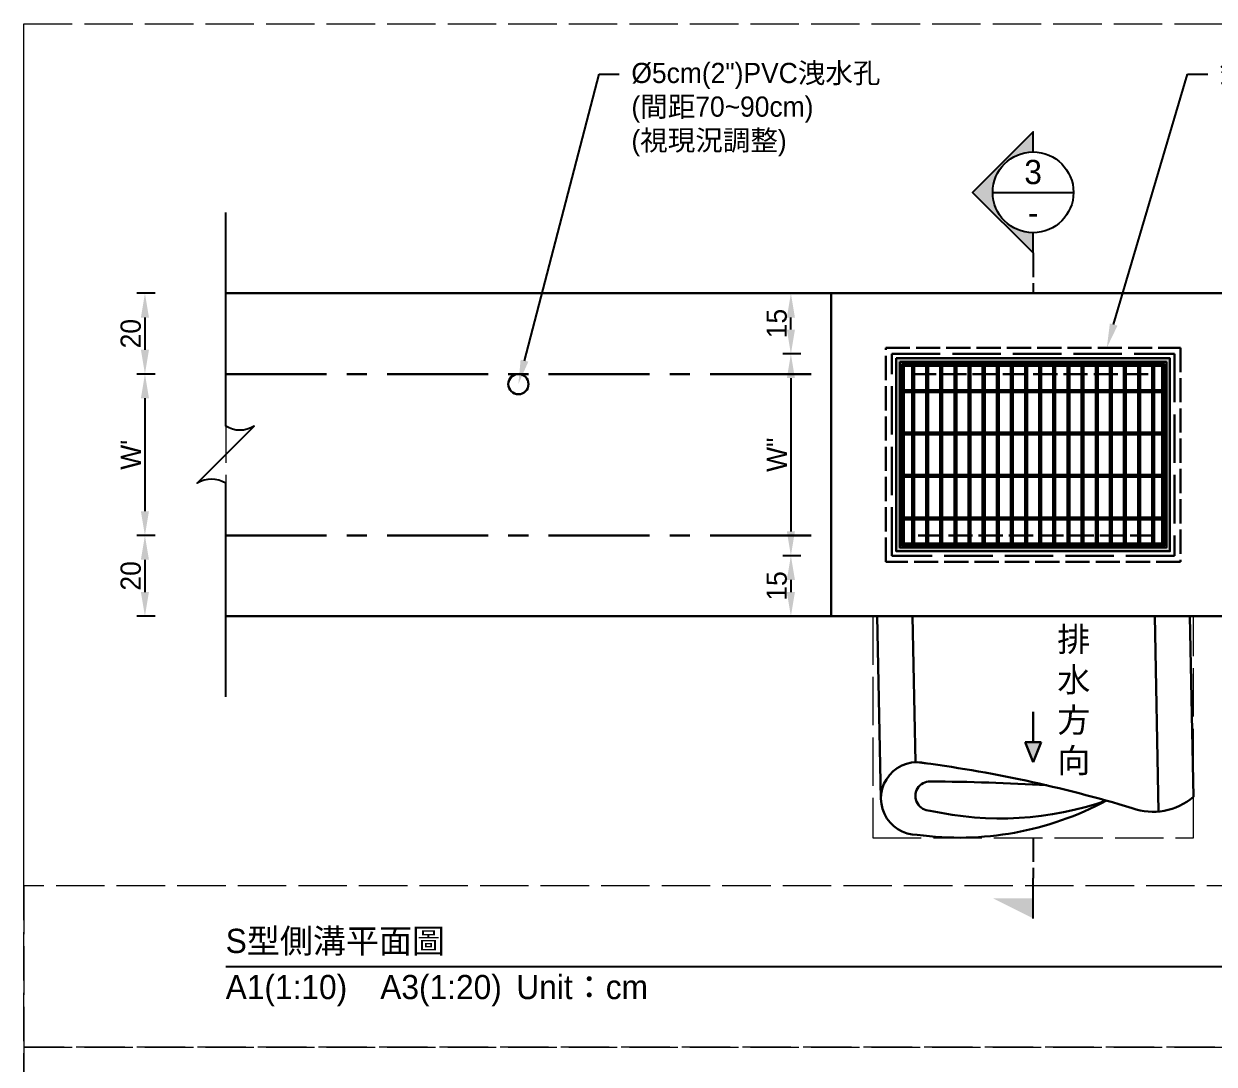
# Model space of a CAD drawing. Extents: x -6810 to 5075, y -2187 to 1200.
# Drawn here: x -780 to -485.2, y -914.7 to -657 of the extents above; entities that cross this region are included whole.
import ezdxf
from ezdxf import colors
from ezdxf.entities.mleader import LeaderData, LeaderLine
from ezdxf.math import Vec2, Vec3

# ---------------------------------------------------------------- set-up
doc = ezdxf.new("R2010")
doc.units = 0
doc.header["$MEASUREMENT"] = 0
doc.linetypes.add('ACAD_ISO02W100', pattern=[15, 12, -3])
doc.linetypes.add('CENTERX2', pattern=[4, 2.5, -0.5, 0.5, -0.5])
doc.layers.add('一、4.基本-隱藏', color=9, linetype='ACAD_ISO02W100', lineweight=20, plot=False)
doc.layers.add('三、1.文字-說明文字', color=2, linetype='Continuous')
doc.layers.add('三、3.文字-註解文字', color=2, linetype='Continuous')
for name, color, linetype, lineweight in [('二、2.繪圖-施作項目', 181, 'Continuous', 30), ('二、3.繪圖-排水流向', 170, 'Continuous', 30), ('二、6.繪圖-其他施作項目', 35, 'Continuous', 30)]:
    doc.layers.add(name, color=color, linetype=linetype, lineweight=lineweight)
doc.styles.add('次圖名(詳圖)', font='MS PGothic.ttf', dxfattribs={"height": 6})
doc.styles.add('註解文字(詳圖)', font='MS PGothic.ttf', dxfattribs={"height": 5})
doc.dimstyles.new('註解文字(詳圖)', dxfattribs={"dimtxt": 5, "dimasz": 6, "dimexe": 2, "dimexo": 5, "dimgap": 1, "dimtad": 2, "dimzin": 0, "dimdsep": 46, "dimtxsty": '註解文字(詳圖)', "dimcen": 0.1, "dimclrd": 144, "dimclre": 144, "dimclrt": 256, "dimadec": 0, "dimazin": 0, "dimtfac": 1, "dimtofl": 0, "dimtmove": 0, "dimatfit": 3, "dimfxlon": 1, "dimtolj": 1, "dimtzin": 0, "dimlwd": -1, "dimlwe": -1, "dimarcsym": 1})
pattern_1 = [(45, (-1735.3608, -560.0957), (-2.65165, 2.65165), []), (45, (-1734.477, -560.0957), (-2.65165, 2.65165), []), (45, (-1733.593, -560.0957), (-2.65165, 2.65165), []), (45, (-1732.709, -560.0957), (-2.65165, 2.65165), [])]

# ---------------------------------------------------------------- blocks, each defined once
blk = doc.blocks.new('*D110')
at = {"layer": 'Defpoints', "color": 0, "transparency": 16777216}
for p in [(-730, -723.75), (-750, -743.75), (-730, -743.75)]:
    blk.add_point(p, dxfattribs=at)
at = {"layer": '三、3.文字-註解文字', "color": 144, "transparency": 16777216}
for p, q in [((-747.5, -723.75), (-752, -723.75)), ((-750, -729.75), (-750, -737.75)), ((-747.5, -743.75), (-752, -743.75))]:
    blk.add_line(p, q, dxfattribs=at)
for points in [[(-751, -729.75), (-749, -729.75), (-750, -723.75)], [(-751, -737.75), (-749, -737.75), (-750, -743.75)]]:
    blk.add_solid(points, dxfattribs=at)
at = {"layer": '三、3.文字-註解文字', "transparency": 16777216, "insert": (-753.5, -733.75), "char_height": 5, "attachment_point": 5, "rotation": 90, "style": '註解文字(詳圖)'}
blk.add_mtext('\\A1;20', dxfattribs=at)
blk = doc.blocks.new('*D111')
at = {"layer": 'Defpoints', "color": 0, "transparency": 16777216}
for p in [(-730, -743.75), (-750, -783.75), (-730, -783.75)]:
    blk.add_point(p, dxfattribs=at)
at = {"layer": '三、3.文字-註解文字', "color": 144, "transparency": 16777216}
for p, q in [((-747.5, -743.75), (-752, -743.75)), ((-750, -749.75), (-750, -777.75)), ((-747.5, -783.75), (-752, -783.75))]:
    blk.add_line(p, q, dxfattribs=at)
for points in [[(-751, -749.75), (-749, -749.75), (-750, -743.75)], [(-751, -777.75), (-749, -777.75), (-750, -783.75)]]:
    blk.add_solid(points, dxfattribs=at)
at = {"layer": '三、3.文字-註解文字', "transparency": 16777216, "insert": (-753.5, -763.75), "char_height": 5, "attachment_point": 5, "rotation": 90, "style": '註解文字(詳圖)'}
blk.add_mtext("\\A1;W'", dxfattribs=at)
blk = doc.blocks.new('*D112')
at = {"layer": 'Defpoints', "color": 0, "transparency": 16777216}
for p in [(-730, -783.75), (-750, -803.75), (-730, -803.75)]:
    blk.add_point(p, dxfattribs=at)
at = {"layer": '三、3.文字-註解文字', "color": 144, "transparency": 16777216}
for p, q in [((-747.5, -783.75), (-752, -783.75)), ((-750, -789.75), (-750, -797.75)), ((-747.5, -803.75), (-752, -803.75))]:
    blk.add_line(p, q, dxfattribs=at)
for points in [[(-751, -789.75), (-749, -789.75), (-750, -783.75)], [(-751, -797.75), (-749, -797.75), (-750, -803.75)]]:
    blk.add_solid(points, dxfattribs=at)
at = {"layer": '三、3.文字-註解文字', "transparency": 16777216, "insert": (-753.5, -793.75), "char_height": 5, "attachment_point": 5, "rotation": 90, "style": '註解文字(詳圖)'}
blk.add_mtext('\\A1;20', dxfattribs=at)
blk = doc.blocks.new('排水流向')
at = {"layer": '二、3.繪圖-排水流向'}
h = blk.add_hatch(color=256, dxfattribs=at)
h.dxf.hatch_style = 1
h.paths.add_polyline_path([(0, 1), (0, -1), (2.5, 0)])
for points in [[(-3.75, 0), (0, 0)], [(0, 1), (0, -1)], [(2.5, 0), (0, 1)], [(2.5, 0), (0, -1)]]:
    blk.add_lwpolyline(points, dxfattribs=at)
blk = doc.blocks.new('*D298')
at = {"layer": 'Defpoints', "color": 0, "ltscale": 0.25, "transparency": 16777216}
for p in [(-565, -738.75), (-590, -788.75), (-565, -788.75)]:
    blk.add_point(p, dxfattribs=at)
at = {"layer": '三、3.文字-註解文字', "color": 144, "ltscale": 0.25, "transparency": 16777216}
for p, q in [((-587.5, -738.75), (-592, -738.75)), ((-590, -744.75), (-590, -782.75)), ((-587.5, -788.75), (-592, -788.75))]:
    blk.add_line(p, q, dxfattribs=at)
for points in [[(-591, -744.75), (-589, -744.75), (-590, -738.75)], [(-591, -782.75), (-589, -782.75), (-590, -788.75)]]:
    blk.add_solid(points, dxfattribs=at)
at = {"layer": '三、3.文字-註解文字', "ltscale": 0.25, "transparency": 16777216, "insert": (-593.5, -763.75), "char_height": 5, "attachment_point": 5, "rotation": 90, "style": '註解文字(詳圖)'}
blk.add_mtext('\\A1;W"', dxfattribs=at)
blk = doc.blocks.new('*D299')
at = {"layer": 'Defpoints', "color": 0, "ltscale": 0.25, "transparency": 16777216}
for p in [(-565, -788.75), (-590, -803.75), (-565, -803.75)]:
    blk.add_point(p, dxfattribs=at)
at = {"layer": '三、3.文字-註解文字', "color": 144, "ltscale": 0.25, "transparency": 16777216}
for p, q in [((-587.5, -788.75), (-592, -788.75)), ((-590, -794.75), (-590, -797.75)), ((-587.5, -803.75), (-592, -803.75))]:
    blk.add_line(p, q, dxfattribs=at)
for points in [[(-591, -794.75), (-589, -794.75), (-590, -788.75)], [(-591, -797.75), (-589, -797.75), (-590, -803.75)]]:
    blk.add_solid(points, dxfattribs=at)
at = {"layer": '三、3.文字-註解文字', "ltscale": 0.25, "transparency": 16777216, "insert": (-593.5, -796.25), "char_height": 5, "attachment_point": 5, "rotation": 90, "style": '註解文字(詳圖)'}
blk.add_mtext('\\A1;15', dxfattribs=at)
blk = doc.blocks.new('*D300')
at = {"layer": 'Defpoints', "color": 0, "ltscale": 0.25, "transparency": 16777216}
for p in [(-590, -723.75), (-565, -723.75), (-565, -738.75)]:
    blk.add_point(p, dxfattribs=at)
at = {"layer": '三、3.文字-註解文字', "color": 144, "ltscale": 0.25, "transparency": 16777216}
for p, q in [((-587.5, -723.75), (-592, -723.75)), ((-590, -732.75), (-590, -729.75)), ((-587.5, -738.75), (-592, -738.75))]:
    blk.add_line(p, q, dxfattribs=at)
for points in [[(-591, -729.75), (-589, -729.75), (-590, -723.75)], [(-591, -732.75), (-589, -732.75), (-590, -738.75)]]:
    blk.add_solid(points, dxfattribs=at)
at = {"layer": '三、3.文字-註解文字', "ltscale": 0.25, "transparency": 16777216, "insert": (-593.5, -731.25), "char_height": 5, "attachment_point": 5, "rotation": 90, "style": '註解文字(詳圖)'}
blk.add_mtext('\\A1;15', dxfattribs=at)

msp = doc.modelspace()

# ---------------------------------------------------------------- hatches: boundary and pattern name
at = {"layer": '三、3.文字-註解文字'}
h = msp.add_hatch(color=256, dxfattribs=at)
h.dxf.hatch_style = 1
h.paths.add_polyline_path([(-530, -683.75), (-545, -698.75), (-530, -713.75), (-530, -708.75, -0.4142136), (-540, -698.75, -0.4142136), (-530, -688.75)])
h = msp.add_hatch(color=256, dxfattribs=at)
h.dxf.hatch_style = 1
h.paths.add_polyline_path([(-540, -873.602), (-530, -878.602), (-530, -873.602)])
at = {"layer": '二、6.繪圖-其他施作項目'}
h = msp.add_hatch(color=256, dxfattribs=at)
h.dxf.hatch_style = 1
h.paths.add_polyline_path([(-563.9, -739.85), (-563.9, -787.65), (-496.1, -787.65), (-496.1, -739.85)])
h.paths.add_polyline_path([(-563, -740.75), (-497, -740.75), (-497, -786.75), (-563, -786.75)], flags=16)
h.paths.add_polyline_path([(-560, -743.75), (-500, -743.75), (-500, -783.75), (-560, -783.75)], flags=0)
h = msp.add_hatch(dxfattribs=at)
h.set_pattern_fill('ANSI34', color=256, scale=5)
h.set_pattern_definition(pattern_1)
h.paths.add_polyline_path([(-498, -747.75), (-562, -747.75), (-562, -748.25), (-498, -748.25)])
h = msp.add_hatch(dxfattribs=at)
h.set_pattern_fill('ANSI34', color=256, scale=5)
h.set_pattern_definition(pattern_1)
h.paths.add_polyline_path([(-498, -758.25), (-562, -758.25), (-562, -758.75), (-498, -758.75)])
h = msp.add_hatch(dxfattribs=at)
h.set_pattern_fill('ANSI34', color=256, scale=5)
h.set_pattern_definition(pattern_1)
h.paths.add_polyline_path([(-498, -768.75), (-562, -768.75), (-562, -769.25), (-498, -769.25)])
h = msp.add_hatch(dxfattribs=at)
h.set_pattern_fill('ANSI34', color=256, scale=5)
h.set_pattern_definition(pattern_1)
h.paths.add_polyline_path([(-498, -779.25), (-562, -779.25), (-562, -779.75), (-498, -779.75)])

# ---------------------------------------------------------------- linework, layer by layer
at = {"layer": '一、4.基本-隱藏'}
for points in [[(-780, -657), (0, -657), (0, -1164), (-780, -1164)], [(-780, -657), (-280, -657), (-280, -870.5), (-780, -870.5)], [(-580, -723.75), (-730, -723.75), (-730, -803.75), (-580, -803.75)], [(-569.698, -803.75), (-569.698, -858.602), (-490.302, -858.602), (-490.302, -803.75)], [(-280, -870.5), (-780, -870.5), (-780, -910.5), (-280, -910.5)], [(-380, -910.5), (-780, -910.5), (-780, -1124), (-380, -1124)]]:
    msp.add_lwpolyline(points, close=True, dxfattribs=at)
at = {"layer": '三、3.文字-註解文字'}
for points in [[(-530, -688.75), (-530, -683.75), (-545, -698.75), (-530, -713.75), (-530, -708.75)], [(-540, -698.75), (-520, -698.75)], [(-530, -878.602), (-530, -868.602)], [(-730, -890.5), (-330, -890.5)]]:
    msp.add_lwpolyline(points, dxfattribs=at)
msp.add_lwpolyline([(-730, -823.75), (-730, -770.821, 0.2828427), (-737.071, -770.821), (-722.929, -756.679, -0.2828427), (-730, -756.679), (-730, -703.75)], format="xyb", dxfattribs=at)
at = {"layer": '三、3.文字-註解文字', "linetype": 'ACAD_ISO02W100', "ltscale": 0.5}
for points in [[(-530, -713.75), (-530, -723.75)], [(-530, -858.602), (-530, -868.602)]]:
    msp.add_lwpolyline(points, dxfattribs=at)
at = {"layer": '三、3.文字-註解文字'}
msp.add_circle((-530, -698.75), 10, dxfattribs=at)
at = {"layer": '二、2.繪圖-施作項目'}
msp.add_lwpolyline([(-580, -723.75), (-480, -723.75), (-480, -803.75), (-580, -803.75)], close=True, dxfattribs=at)
at = {"layer": '二、2.繪圖-施作項目', "linetype": 'ACAD_ISO02W100'}
msp.add_lwpolyline([(-565, -738.75), (-495, -738.75), (-495, -788.75), (-565, -788.75)], close=True, dxfattribs=at)
at = {"layer": '二、6.繪圖-其他施作項目'}
for points in [[(-730, -723.75), (-580, -723.75)], [(-562.5, -741.25), (-497.5, -741.25)], [(-562.5, -741.25), (-562.5, -786.25)], [(-562, -741.25), (-562, -786.25)], [(-562, -741.75), (-498, -741.75)], [(-560, -741.75), (-560, -747.75)], [(-559.5, -741.75), (-559.5, -747.75)], [(-556.5, -741.75), (-556.5, -747.75)], [(-556, -741.75), (-556, -747.75)], [(-553, -741.75), (-553, -747.75)], [(-552.5, -741.75), (-552.5, -747.75)], [(-549.5, -741.75), (-549.5, -747.75)], [(-549, -741.75), (-549, -747.75)], [(-546, -741.75), (-546, -747.75)], [(-545.5, -741.75), (-545.5, -747.75)], [(-542.5, -741.75), (-542.5, -747.75)], [(-542, -741.75), (-542, -747.75)], [(-539, -741.75), (-539, -747.75)], [(-538.5, -741.75), (-538.5, -747.75)], [(-535.5, -741.75), (-535.5, -747.75)], [(-535, -741.75), (-535, -747.75)], [(-532, -741.75), (-532, -747.75)], [(-531.5, -741.75), (-531.5, -747.75)], [(-528.5, -741.75), (-528.5, -747.75)], [(-528, -741.75), (-528, -747.75)], [(-525, -741.75), (-525, -747.75)], [(-524.5, -741.75), (-524.5, -747.75)], [(-521.5, -741.75), (-521.5, -747.75)], [(-521, -741.75), (-521, -747.75)], [(-518, -741.75), (-518, -747.75)], [(-517.5, -741.75), (-517.5, -747.75)], [(-514.5, -741.75), (-514.5, -747.75)], [(-514, -741.75), (-514, -747.75)], [(-511, -741.75), (-511, -747.75)], [(-510.5, -741.75), (-510.5, -747.75)], [(-507.5, -741.75), (-507.5, -747.75)], [(-507, -741.75), (-507, -747.75)], [(-504, -741.75), (-504, -747.75)], [(-503.5, -741.75), (-503.5, -747.75)], [(-500.5, -741.75), (-500.5, -747.75)], [(-500, -741.75), (-500, -747.75)], [(-498, -741.25), (-498, -786.25)], [(-497.5, -741.25), (-497.5, -786.25)], [(-562, -747.75), (-498, -747.75)], [(-562, -748.25), (-498, -748.25)], [(-560, -748.25), (-560, -758.25)], [(-559.5, -748.25), (-559.5, -758.25)], [(-556.5, -748.25), (-556.5, -758.25)], [(-556, -748.25), (-556, -758.25)], [(-553, -748.25), (-553, -758.25)], [(-552.5, -748.25), (-552.5, -758.25)], [(-549.5, -748.25), (-549.5, -758.25)], [(-549, -748.25), (-549, -758.25)], [(-546, -748.25), (-546, -758.25)], [(-545.5, -748.25), (-545.5, -758.25)], [(-542.5, -748.25), (-542.5, -758.25)], [(-542, -748.25), (-542, -758.25)], [(-539, -748.25), (-539, -758.25)], [(-538.5, -748.25), (-538.5, -758.25)], [(-535.5, -748.25), (-535.5, -758.25)], [(-535, -748.25), (-535, -758.25)], [(-532, -748.25), (-532, -758.25)], [(-531.5, -748.25), (-531.5, -758.25)], [(-528.5, -748.25), (-528.5, -758.25)], [(-528, -748.25), (-528, -758.25)], [(-525, -748.25), (-525, -758.25)], [(-524.5, -748.25), (-524.5, -758.25)], [(-521.5, -748.25), (-521.5, -758.25)], [(-521, -748.25), (-521, -758.25)], [(-518, -748.25), (-518, -758.25)], [(-517.5, -748.25), (-517.5, -758.25)], [(-514.5, -748.25), (-514.5, -758.25)], [(-514, -748.25), (-514, -758.25)], [(-511, -748.25), (-511, -758.25)], [(-510.5, -748.25), (-510.5, -758.25)], [(-507.5, -748.25), (-507.5, -758.25)], [(-507, -748.25), (-507, -758.25)], [(-504, -748.25), (-504, -758.25)], [(-503.5, -748.25), (-503.5, -758.25)], [(-500.5, -748.25), (-500.5, -758.25)], [(-500, -748.25), (-500, -758.25)], [(-562, -758.25), (-498, -758.25)], [(-562, -758.75), (-498, -758.75)], [(-560, -758.75), (-560, -768.75)], [(-559.5, -758.75), (-559.5, -768.75)], [(-556.5, -758.75), (-556.5, -768.75)], [(-556, -758.75), (-556, -768.75)], [(-553, -758.75), (-553, -768.75)], [(-552.5, -758.75), (-552.5, -768.75)], [(-549.5, -758.75), (-549.5, -768.75)], [(-549, -758.75), (-549, -768.75)], [(-546, -758.75), (-546, -768.75)], [(-545.5, -758.75), (-545.5, -768.75)], [(-542.5, -758.75), (-542.5, -768.75)], [(-542, -758.75), (-542, -768.75)], [(-539, -758.75), (-539, -768.75)], [(-538.5, -758.75), (-538.5, -768.75)], [(-535.5, -758.75), (-535.5, -768.75)], [(-535, -758.75), (-535, -768.75)], [(-532, -758.75), (-532, -768.75)], [(-531.5, -758.75), (-531.5, -768.75)], [(-528.5, -758.75), (-528.5, -768.75)], [(-528, -758.75), (-528, -768.75)], [(-525, -758.75), (-525, -768.75)], [(-524.5, -758.75), (-524.5, -768.75)], [(-521.5, -758.75), (-521.5, -768.75)], [(-521, -758.75), (-521, -768.75)], [(-518, -758.75), (-518, -768.75)], [(-517.5, -758.75), (-517.5, -768.75)], [(-514.5, -758.75), (-514.5, -768.75)], [(-514, -758.75), (-514, -768.75)], [(-511, -758.75), (-511, -768.75)], [(-510.5, -758.75), (-510.5, -768.75)], [(-507.5, -758.75), (-507.5, -768.75)], [(-507, -758.75), (-507, -768.75)], [(-504, -758.75), (-504, -768.75)], [(-503.5, -758.75), (-503.5, -768.75)], [(-500.5, -758.75), (-500.5, -768.75)], [(-500, -758.75), (-500, -768.75)], [(-562, -768.75), (-498, -768.75)], [(-562, -769.25), (-498, -769.25)], [(-560, -769.25), (-560, -779.25)], [(-559.5, -769.25), (-559.5, -779.25)], [(-556.5, -769.25), (-556.5, -779.25)], [(-556, -769.25), (-556, -779.25)], [(-553, -769.25), (-553, -779.25)], [(-552.5, -769.25), (-552.5, -779.25)], [(-549.5, -769.25), (-549.5, -779.25)], [(-549, -769.25), (-549, -779.25)], [(-546, -769.25), (-546, -779.25)], [(-545.5, -769.25), (-545.5, -779.25)], [(-542.5, -769.25), (-542.5, -779.25)], [(-542, -769.25), (-542, -779.25)], [(-539, -769.25), (-539, -779.25)], [(-538.5, -769.25), (-538.5, -779.25)], [(-535.5, -769.25), (-535.5, -779.25)], [(-535, -769.25), (-535, -779.25)], [(-532, -769.25), (-532, -779.25)], [(-531.5, -769.25), (-531.5, -779.25)], [(-528.5, -769.25), (-528.5, -779.25)], [(-528, -769.25), (-528, -779.25)], [(-525, -769.25), (-525, -779.25)], [(-524.5, -769.25), (-524.5, -779.25)], [(-521.5, -769.25), (-521.5, -779.25)], [(-521, -769.25), (-521, -779.25)], [(-518, -769.25), (-518, -779.25)], [(-517.5, -769.25), (-517.5, -779.25)], [(-514.5, -769.25), (-514.5, -779.25)], [(-514, -769.25), (-514, -779.25)], [(-511, -769.25), (-511, -779.25)], [(-510.5, -769.25), (-510.5, -779.25)], [(-507.5, -769.25), (-507.5, -779.25)], [(-507, -769.25), (-507, -779.25)], [(-504, -769.25), (-504, -779.25)], [(-503.5, -769.25), (-503.5, -779.25)], [(-500.5, -769.25), (-500.5, -779.25)], [(-500, -769.25), (-500, -779.25)], [(-562, -779.25), (-498, -779.25)], [(-562, -779.75), (-498, -779.75)], [(-560, -779.75), (-560, -785.75)], [(-559.5, -779.75), (-559.5, -785.75)], [(-556.5, -779.75), (-556.5, -785.75)], [(-556, -779.75), (-556, -785.75)], [(-553, -779.75), (-553, -785.75)], [(-552.5, -779.75), (-552.5, -785.75)], [(-549.5, -779.75), (-549.5, -785.75)], [(-549, -779.75), (-549, -785.75)], [(-546, -779.75), (-546, -785.75)], [(-545.5, -779.75), (-545.5, -785.75)], [(-542.5, -779.75), (-542.5, -785.75)], [(-542, -779.75), (-542, -785.75)], [(-539, -779.75), (-539, -785.75)], [(-538.5, -779.75), (-538.5, -785.75)], [(-535.5, -779.75), (-535.5, -785.75)], [(-535, -779.75), (-535, -785.75)], [(-532, -779.75), (-532, -785.75)], [(-531.5, -779.75), (-531.5, -785.75)], [(-528.5, -779.75), (-528.5, -785.75)], [(-528, -779.75), (-528, -785.75)], [(-525, -779.75), (-525, -785.75)], [(-524.5, -779.75), (-524.5, -785.75)], [(-521.5, -779.75), (-521.5, -785.75)], [(-521, -779.75), (-521, -785.75)], [(-518, -779.75), (-518, -785.75)], [(-517.5, -779.75), (-517.5, -785.75)], [(-514.5, -779.75), (-514.5, -785.75)], [(-514, -779.75), (-514, -785.75)], [(-511, -779.75), (-511, -785.75)], [(-510.5, -779.75), (-510.5, -785.75)], [(-507.5, -779.75), (-507.5, -785.75)], [(-507, -779.75), (-507, -785.75)], [(-504, -779.75), (-504, -785.75)], [(-503.5, -779.75), (-503.5, -785.75)], [(-500.5, -779.75), (-500.5, -785.75)], [(-500, -779.75), (-500, -785.75)], [(-562.5, -786.25), (-497.5, -786.25)], [(-562, -785.75), (-498, -785.75)], [(-730, -803.75), (-580, -803.75)], [(-567.698, -848.898), (-568.601, -803.75)], [(-559.176, -839.896), (-559.899, -803.75)], [(-498.919, -852.126), (-499.887, -803.75)], [(-490.302, -848.516), (-491.192, -803.75)]]:
    msp.add_lwpolyline(points, dxfattribs=at)
at = {"layer": '二、6.繪圖-其他施作項目', "linetype": 'ACAD_ISO02W100', "ltscale": 0.5}
for points in [[(-566.5, -737.25), (-493.5, -737.25), (-493.5, -790.25), (-566.5, -790.25)], [(-560, -743.75), (-500, -743.75), (-500, -783.75), (-560, -783.75)]]:
    msp.add_lwpolyline(points, close=True, dxfattribs=at)
at = {"layer": '二、6.繪圖-其他施作項目'}
for points in [[(-563.9, -739.85), (-496.1, -739.85), (-496.1, -787.65), (-563.9, -787.65)], [(-563, -740.75), (-497, -740.75), (-497, -786.75), (-563, -786.75)], [(-562.5, -741.25), (-497.5, -741.25), (-497.5, -786.25), (-562.5, -786.25)]]:
    msp.add_lwpolyline(points, close=True, dxfattribs=at)
at = {"layer": '二、6.繪圖-其他施作項目', "linetype": 'CENTERX2', "ltscale": 10}
for points in [[(-730, -743.75), (-580, -743.75)], [(-730, -783.75), (-580, -783.75)]]:
    msp.add_lwpolyline(points, dxfattribs=at)
at = {"layer": '二、6.繪圖-其他施作項目'}
for points in [[(-511.863, -849.42, -0.1578495), (-558.682, -857.913, -1.1409026), (-556.339, -840.192)], [(-558.682, -839.882, -0.0416835), (-505.467, -851.289, 0.2681724), (-490.302, -848.516, 0.2681724)], [(-511.802, -849.387, -0.1399452), (-555.514, -851.918, -1.0112817), (-555.433, -844.646, -0.0106152), (-526.584, -845.584)]]:
    msp.add_lwpolyline(points, format="xyb", dxfattribs=at)
msp.add_circle((-657.5, -746.25), 2.5, dxfattribs=at)

# ---------------------------------------------------------------- block references
at = {"xscale": 2, "yscale": 2, "zscale": 2, "rotation": 270}
msp.add_blockref('排水流向', (-530, -834.926), dxfattribs=at)

# ---------------------------------------------------------------- texts
at = {"layer": '三、1.文字-說明文字', "insert": (-519.928, -824.802), "char_height": 6, "attachment_point": 5, "style": '註解文字(詳圖)'}
msp.add_mtext_dynamic_manual_height_columns('{\\fMS PGothic|b0|i0|c128|p34;排水方向}', width=6, gutter_width=30, heights=[0], dxfattribs=at)
at = {"layer": '三、3.文字-註解文字', "char_height": 6}
for s, width, gutter_width, insert, attachment_point, style in [('3', 6.60394, 25, (-530, -693.75), 5, '註解文字(詳圖)'), ('-', 6.60394, 25, (-530, -703.75), 5, '註解文字(詳圖)'), ('S{\\fMS PGothic|b0|i0|c128|p34;型側溝平面圖}', 131.94411, 15, (-730, -884.5), 4, '次圖名(詳圖)'), ('A1(1:10)\u3000A3(1:20){\\fMS PGothic|b0|i0|c128|p34;^IUnit：cm}', 136.03259, 15, (-730, -896.5), 4, '次圖名(詳圖)')]:
    msp.add_mtext_dynamic_manual_height_columns(s, width=width, gutter_width=gutter_width, heights=[0], dxfattribs=dict(at, insert=insert, attachment_point=attachment_point, style=style))

# ---------------------------------------------------------------- dimensions: what is measured, and where the dimension line sits
at = {"layer": '三、3.文字-註解文字'}
for base, p1, p2, text, picture, middle in [((-750, -743.75), (-730, -723.75), (-730, -743.75), '20', '*D110', (-753.5, -733.75)), ((-750, -783.75), (-730, -743.75), (-730, -783.75), "W'", '*D111', (-753.5, -763.75)), ((-750, -803.75), (-730, -783.75), (-730, -803.75), '20', '*D112', (-753.5, -793.75))]:
    dim = msp.add_linear_dim(base=base, p1=p1, p2=p2, angle=90, text=text, dimstyle='註解文字(詳圖)', dxfattribs=at)
    dim.commit()
    dim.dimension.update_dxf_attribs({"geometry": picture, "text_midpoint": middle})
at = {"layer": '三、3.文字-註解文字', "ltscale": 0.25}
for base, p1, p2, text, picture, middle in [((-590, -723.75), (-565, -738.75), (-565, -723.75), '15', '*D300', (-593.5, -731.25)), ((-590, -788.75), (-565, -738.75), (-565, -788.75), 'W"', '*D298', (-593.5, -763.75)), ((-590, -803.75), (-565, -788.75), (-565, -803.75), '15', '*D299', (-593.5, -796.25))]:
    dim = msp.add_linear_dim(base=base, p1=p1, p2=p2, angle=90, text=text, dimstyle='註解文字(詳圖)', dxfattribs=at)
    dim.commit()
    dim.dimension.update_dxf_attribs({"geometry": picture, "text_midpoint": middle})

# ---------------------------------------------------------------- leaders
at = {"layer": '三、3.文字-註解文字'}
ml = msp.add_multileader_mtext('Standard', dxfattribs=at)
ml.set_content('{\\fMS PGothic|b0|i0|c128|p34;%%C5cm(2")PVC洩水孔}\\P{\\fMS PGothic|b0|i0|c128|p34;(間距70~90cm)\\P(視現況調整)}', color=256, style='註解文字(詳圖)')
ml.set_leader_properties(color=144, linetype='ByLayer', lineweight=-1)
ml.build(insert=Vec2(0, 0))
ml.multileader.update_dxf_attribs({"dogleg_length": 5, "arrow_head_size": 6})
ctx = ml.context
ctx.base_point, ctx.char_height, ctx.arrow_head_size, ctx.landing_gap_size, ctx.plane_origin = Vec3(-632.5, -669.5), 5, 6, 3, Vec3(-657.5, -757)
notes = []
notes.append((ctx, [(0, (1, 1, 0), (-637.5, -669.5), (1, 0), 5, [(0, [(-657.5, -746.25)], 0, [])])]))
ctx.mtext.insert, ctx.mtext.flow_direction = Vec3(-629.5, -666.673), 5
ml = msp.add_multileader_mtext('Standard', dxfattribs=at)
ml.set_content('鍍鋅格柵框蓋詳', color=256, style='註解文字(詳圖)')
ml.set_leader_properties(color=144, linetype='ByLayer', lineweight=-1)
ml.build(insert=Vec2(0, 0))
ml.multileader.update_dxf_attribs({"dogleg_length": 5, "arrow_head_size": 6})
ctx = ml.context
ctx.base_point, ctx.char_height, ctx.arrow_head_size, ctx.landing_gap_size, ctx.plane_origin = Vec3(-486.75, -669.5), 5, 6, 3, Vec3(-511.75, -748)
notes.append((ctx, [(0, (1, 1, 0), (-491.75, -669.5), (1, 0), 5, [(0, [(-511.75, -737.25)], 0, [])])]))
ctx.mtext.insert, ctx.mtext.flow_direction = Vec3(-483.75, -666.645), 5
for ctx, leaders in notes:
    for number, flags, end, landing, length, lines in leaders:
        leader = LeaderData()
        leader.index, (leader.has_last_leader_line, leader.has_dogleg_vector, leader.attachment_direction) = number, flags
        leader.last_leader_point, leader.dogleg_vector, leader.dogleg_length = Vec3(end), Vec3(landing), length
        for number, points, colour, breaks in lines:
            line = LeaderLine()
            line.index, line.vertices, line.color, line.breaks = number, Vec3.list(points), colors.encode_raw_color(colour), breaks
            leader.lines.append(line)
        ctx.leaders.append(leader)

doc.saveas('drawing.dxf')
